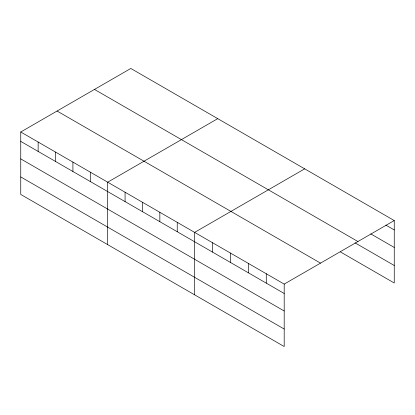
<?xml version="1.0" encoding="UTF-8"?>
<svg xmlns="http://www.w3.org/2000/svg" width="415" height="415" viewBox="0 0 415 415"><rect width="100%" height="100%" fill="white"/><g stroke="black" fill="none" stroke-linecap="round" stroke-linejoin="round"><path stroke-width="0.62" d="M284.192 310.991L284.192 284.099L20.75 131.996L20.75 194.443L284.192 346.541L284.192 310.991L20.75 158.893M340.507 251.972L394.25 283.004L394.25 220.557L130.808 68.459L20.75 131.996M217.745 118.649L107.687 182.19L107.687 244.637M304.677 168.843L194.625 232.384L194.625 294.826M284.192 284.099L394.25 220.557M385.851 225.091L394.25 229.936M370.74 233.873L394.25 247.449M94.49 89.427L357.932 241.525M355.064 242.863L394.25 265.491M57.068 111.028L320.51 263.126M20.75 141.38L284.192 293.478M20.75 176.935L284.192 329.033M266.28 273.755L266.28 283.134M248.367 263.411L248.367 272.79M230.45 253.067L230.45 262.451M212.537 242.723L212.537 252.107M177.236 222.347L177.236 231.726M159.848 212.304L159.848 221.688M142.459 202.266L142.459 211.65M125.076 192.228L125.076 201.612M90.299 172.152L90.299 181.531M72.91 162.115L72.91 171.494M55.527 152.077L55.527 161.456M38.139 142.039L38.139 151.418"/></g></svg>
